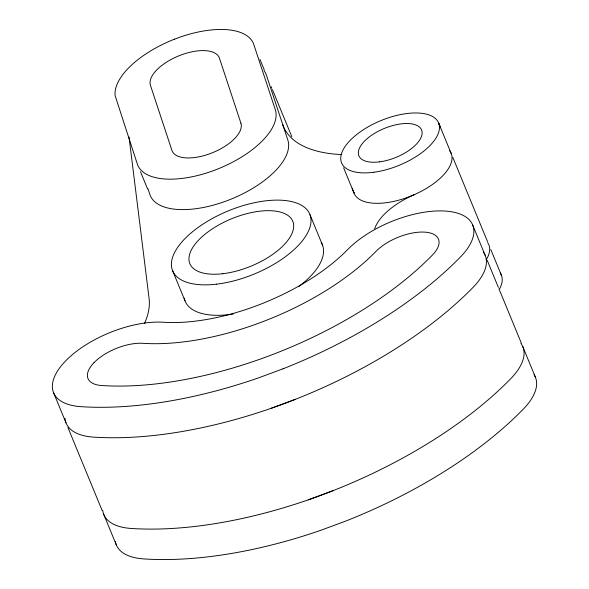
<?xml version="1.0" encoding="UTF-8"?>
<svg xmlns="http://www.w3.org/2000/svg" width="589" height="589" viewBox="0 0 589 589"><rect width="100%" height="100%" fill="white"/><g stroke="black" fill="none" stroke-linecap="round" stroke-linejoin="round"><path stroke-width="0.88" d="M295.487 399.29L270.594 408.501M333.138 490.637L308.246 499.847M440.594 127.739L438.724 123.211L451.299 153.722M452.853 157.477L487.559 241.681M490.792 249.53L501.482 275.453M472.547 224.726L485.1 255.177M487.199 260.286L498.375 287.41M498.964 288.838L521.317 343.078M522.745 346.523L535.298 376.975M352.185 188.561L354.048 193.082L343.593 167.71M259.948 59.379L264.262 69.848M271.242 86.767L271.831 88.195M272.42 89.624L291.835 136.729M309.961 214.624L322.507 245.076M140.484 171.716L147.537 188.848M172.452 270.351L184.998 300.802M53.702 392.996L66.012 422.858M67.949 427.577L102.074 510.361M103.657 514.19L116.453 545.245M147.979 188.767L149.856 194.451A74.192 34.14 -22.4 0 0 229.577 199.73A74.192 34.14 -22.4 0 0 287.83 140.035L266.375 75.061A74.192 34.14 -22.4 0 0 264.005 70.518M129.043 137.134L149.098 298.557A148.384 68.287 -22.4 0 1 144.563 323.346M500.201 273.038A52.465 24.142 -22.4 0 1 499.597 288.794M115.348 541.468A74.192 34.14 -22.4 0 0 143.738 558.909A288.551 132.79 -22.4 0 0 320.799 530.299L345.684 521.088A288.551 132.79 -22.4 0 0 523.187 409.245A74.192 34.14 -22.4 0 0 534.054 374.656M64.974 418.286A74.192 34.14 -22.4 0 0 93.533 437.112A288.551 132.79 -22.4 0 0 472.989 287.447A74.192 34.14 -22.4 0 0 483.282 252.033M374.707 228.797A55.646 25.607 -22.4 0 1 414.111 194.738M449.495 150.57A52.465 24.142 -22.4 0 1 412.594 195.386A52.465 24.142 -22.4 0 1 353.466 190.932M520.934 343.38A74.192 34.14 -22.4 0 1 510.641 378.801A288.551 132.79 -22.4 0 1 131.185 528.458A74.192 34.14 -22.4 0 1 102.7 510.354M487.648 242.587A52.465 24.142 -22.4 0 1 486.19 259.815M341.753 154.576A148.384 68.287 -22.4 0 1 282.661 124.382M321.248 242.499A74.192 34.14 -22.4 0 1 298.756 286.563M233.185 314.062A74.192 34.14 -22.4 0 1 184.239 298.108M174.499 39.183L174.108 39.33A74.192 34.14 -22.4 0 0 115.12 95.632L137.311 164.007A74.192 34.14 -22.4 0 0 217.024 169.279A74.192 34.14 -22.4 0 0 275.284 109.583L253.822 44.609A74.192 34.14 -22.4 0 0 180.506 36.967L174.499 39.183M282.934 368.839L258.048 378.05A288.551 132.79 -22.4 0 1 80.987 406.668A74.192 34.14 -22.4 0 1 65.813 360.718A74.192 34.14 -22.4 0 1 163.374 322.242A140.167 64.503 -22.4 0 0 347.701 249.537A74.192 34.14 -22.4 0 1 445.262 211.053A74.192 34.14 -22.4 0 1 460.436 257.003A288.551 132.79 -22.4 0 1 282.934 368.839M240.901 123.153L219.439 58.178A37.092 17.074 -22.4 0 0 179.579 55.543A37.092 17.074 -22.4 0 0 150.453 85.39L171.914 150.364A37.092 17.074 -22.4 0 0 211.768 153.007A37.092 17.074 -22.4 0 0 240.901 123.153M216.553 284.163A74.192 34.14 -22.4 0 0 310.101 215.007A74.192 34.14 -22.4 0 0 196.962 228.296A74.192 34.14 -22.4 0 0 216.553 284.163M373.765 172.26A52.465 24.142 -22.4 0 0 438.628 122.961A52.465 24.142 -22.4 0 0 357.943 133.548A52.465 24.142 -22.4 0 0 373.765 172.26M94.107 362.552A37.092 17.074 -22.4 0 0 101.691 385.523A251.459 115.724 -22.4 0 0 432.363 255.103A37.092 17.074 -22.4 0 0 424.772 232.132A37.092 17.074 -22.4 0 0 375.996 251.37A177.267 81.576 -22.4 0 1 142.884 343.313A37.092 17.074 -22.4 0 0 94.107 362.552M222.826 273.716A55.646 25.607 -22.4 0 0 292.983 221.839A55.646 25.607 -22.4 0 0 208.131 231.808A55.646 25.607 -22.4 0 0 222.826 273.716M379.655 161.85A33.912 15.608 -22.4 0 0 421.584 129.985A33.912 15.608 -22.4 0 0 369.428 136.832A33.912 15.608 -22.4 0 0 379.655 161.85"/></g></svg>
